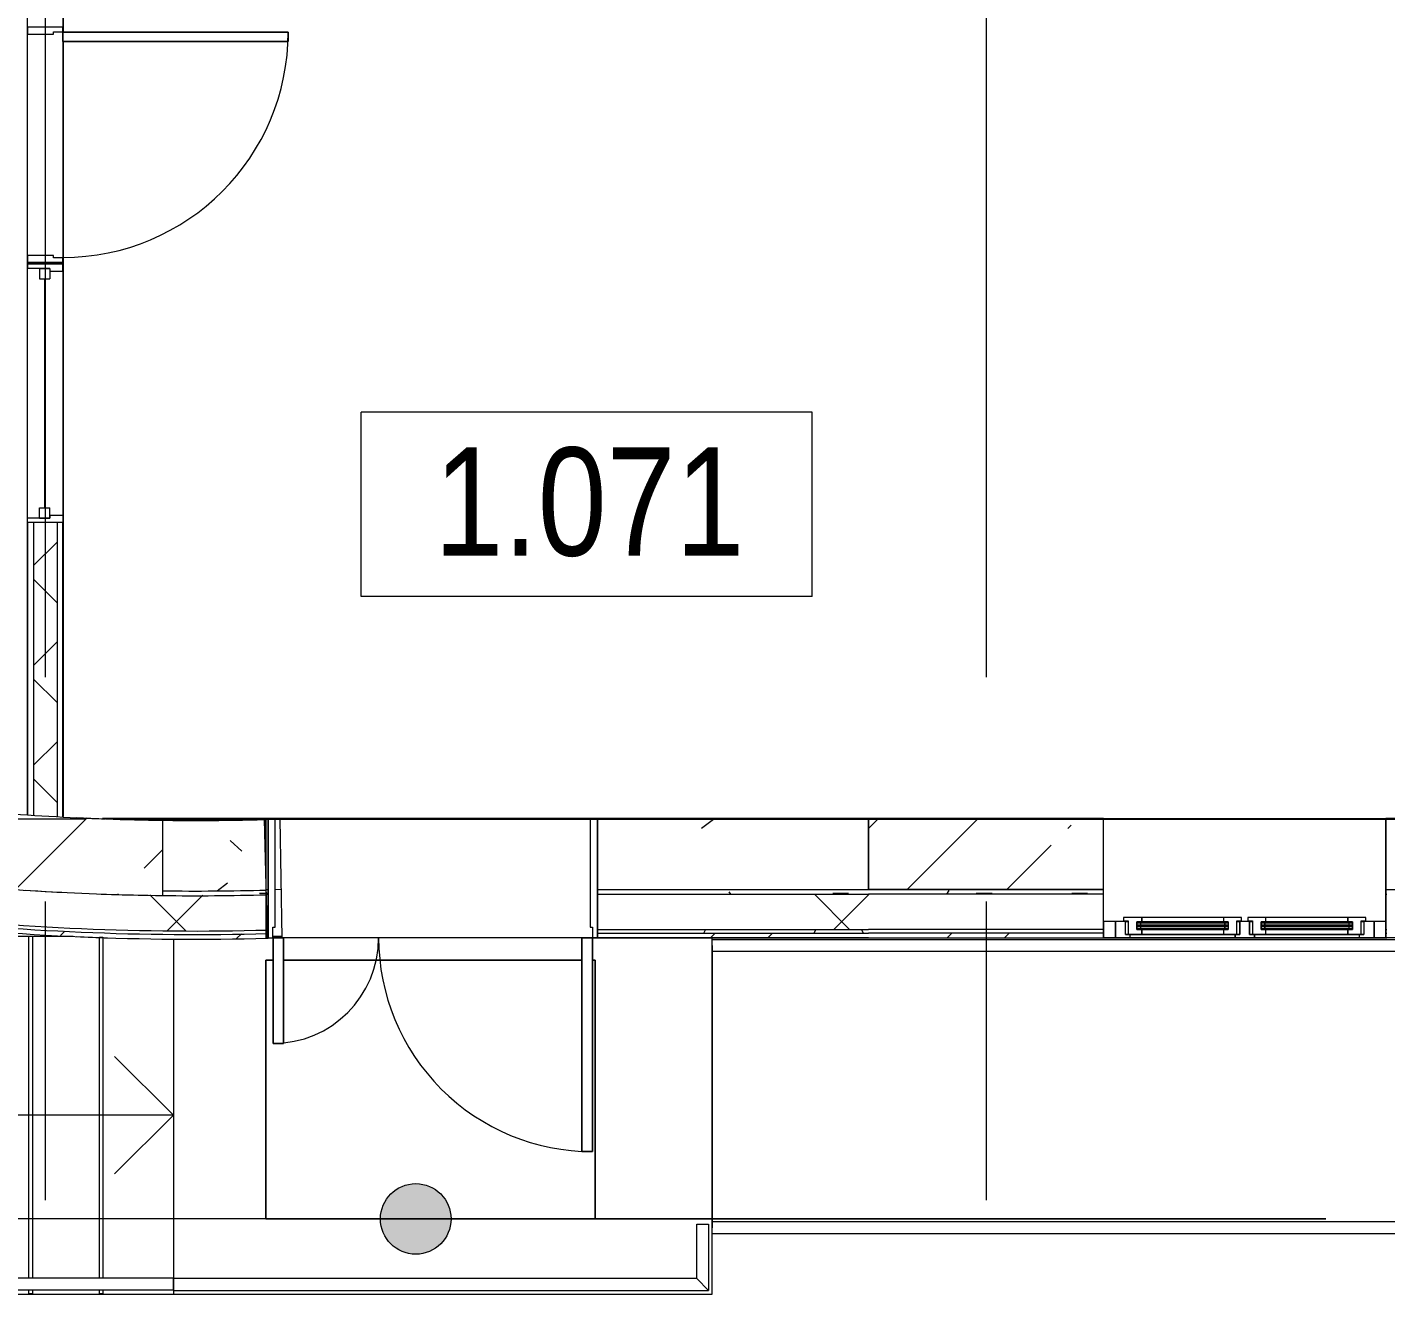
# Model space of a CAD drawing. Header units: millimetres. Extents: x 46431 to 216095, y -43515 to 31605.
# Drawn here: x 77855 to 83632, y -33478 to -28016 of the extents above; entities that cross this region are included whole.
import ezdxf

# ---------------------------------------------------------------- set-up
doc = ezdxf.new("R2010")
doc.units = ezdxf.units.MM
doc.linetypes.add('Осевые', pattern=[6350, 1270, -952.5, 3175, -952.5])
for name, color, linetype, lineweight in [('Высотные отметки', 7, 'Continuous', 9), ('Двери', 7, 'Continuous', 9), ('Каркас_Импост', 7, 'Continuous', 9), ('Контуры', 7, 'Continuous', 9), ('Линии подступенков-1', 7, 'Continuous', 9), ('Линии свеса', 7, 'Continuous', 9), ('Марки помещений', 7, 'Continuous', 9), ('Общие ребра', 7, 'Continuous', 9), ('Ограждение', 7, 'Continuous', 9), ('Окна', 7, 'Continuous', 9), ('Окна-1', 7, 'Continuous', 18), ('Оси-2', 7, 'Осевые', 9), ('Остекление', 7, 'Continuous', 9), ('Пандус', 7, 'Continuous', 9), ('Панель', 7, 'Continuous', 9), ('Перекрытия', 7, 'Continuous', 9), ('Поручни', 7, 'Continuous', 9), ('Стены', 7, 'Continuous', 9), ('Стены-1', 7, 'Continuous', 18), ('Стрелки вверх', 7, 'Continuous', 9), ('Черная _1 сплошная', 7, 'Continuous', 9), ('Черная _3 сплошная', 7, 'Continuous', 18), ('Штриховка разреза-3', 7, 'Continuous', 9)]:
    doc.layers.add(name, color=color, linetype=linetype, lineweight=lineweight)
doc.layers.add('Окна-2', color=7, linetype='Continuous', lineweight=9, true_color=0x804000)
doc.layers.add('Элементы узлов-3', color=7, linetype='Continuous', lineweight=9, true_color=0x6c6c6c)
doc.styles.add('Arial Narrow_1', font='Arial Narrow.ttf', dxfattribs={"height": 460})
pattern_1 = [(45, (0, 0), (-502.8943, 502.8943), []), (45, (0, 762), (-502.8943, 502.8943), [])]
pattern_2 = [(0, (0, 0), (812.8, 203.2), [67.056, -542.544, 67.056, -542.544, -3251.2]), (0, (0, 0), (812.8, 203.2), [-1219.2, 67.056, -1152.144, 67.056, -542.544, -1422.4]), (0, (0, 0), (812.8, 203.2), [-3048, 67.056, -339.344, 67.056, -948.944]), (120, (304.8, 101.6), (-582.37636, 602.30545), [67.056, -542.544, 67.056, -542.544, -3251.2]), (120, (304.8, 101.6), (-582.37636, 602.30545), [-1219.2, 67.056, -1152.144, 67.056, -542.544, -1422.4]), (120, (304.8, 101.6), (-582.37636, 602.30545), [-3048, 67.056, -339.344, 67.056, -948.944]), (240, (406.4, 508), (-230.42364, -805.50545), [67.056, -542.544, 67.056, -542.544, -3251.2]), (240, (406.4, 508), (-230.42364, -805.50545), [-1219.2, 67.056, -1152.144, 67.056, -542.544, -1422.4]), (240, (406.4, 508), (-230.42364, -805.50545), [-3048, 67.056, -339.344, 67.056, -948.944])]
pattern_3 = [(45, (0, 0), (-707.107, 707.107), []), (135, (0, 0), (-707.107, -707.107), [])]
pattern_4 = [(50, (0, 0), (1457.472, -127.512), [152.4, -1676.4]), (355, (0, 0), (-281.942, 1528.454), [121.92, -1341.12]), (100.451, (121.5, -10.6), (1175.541, 1400.933), [129.52, -1424.72]), (46.184, (0, 406.4), (2168.632, -336.342), [228.6, -2514.6]), (96.636, (180.7, 378.4), (1899.22, 1979.42), [194.28, -2137.08]), (351.184, (0, 406.4), (1899.24, 1979.4), [182.88, -2011.68]), (21, (203.2, 304.8), (1212.915, -818.121), [152.4, -1676.4]), (326, (203.2, 304.8), (494.417, 1473.504), [121.92, -1341.12]), (71.451, (304.3, 236.6), (1707.337, 655.37), [129.52, -1424.72]), (37.5, (0, 0), (24.7094, 676.4402), [67.056, -1257.808, 67.056, -1294.384, -1346.2]), (37.5, (0, 0), (24.7094, 676.4402), [-2686.304, 67.056, -1279.144]), (7.5, (0, 0), (534.558, 801.444), [67.056, -709.168, 67.056, -1227.328, -513.08]), (7.5, (0, 0), (534.558, 801.444), [-2070.608, 67.056, -446.024]), (327.5, (-453.14, 0), (1084.7275, -45.8312), [67.056, -440.944, 67.056, -1517.904, -2103.12]), (327.5, (-453.14, 0), (1084.7275, -45.8312), [-2092.96, 67.056, -2036.064]), (317.5, (-656.3, 0), (1185.035, 203.414), [67.056, -593.344, 67.056, -985.52, -1493.52]), (317.5, (-656.3, 0), (1185.035, 203.414), [-1712.976, 67.056, -1426.464])]

# ---------------------------------------------------------------- blocks, each defined once
blk = doc.blocks.new('Окно 2-Распашное - Один переплет с многокамерным стеклопакетом - 30674-99 - ОК-1 1200-1800-V4-План 1-го этажа на отм_ -6_000')
at = {"layer": 'Каркас_Импост'}
for p, q in [((-550, 252.5), (-550, 182.5)), ((-487, 252.5), (-550, 252.5)), ((-507, 182.5), (-507, 238.5)), ((-507, 238.5), (-487, 238.5)), ((-21, 238.5), (-507, 238.5)), ((-507, 182.5), (-507, 238.5)), ((-438, 236.5), (-495, 236.5)), ((-495, 236.5), (-495, 180.5)), ((-487, 238.5), (-487, 252.5)), ((-487, 252.5), (-41, 252.5)), ((-487, 238.5), (-487, 252.5)), ((-41, 238.5), (-487, 238.5)), ((-438, 216.5), (-438, 236.5)), ((-90, 236.5), (-438, 236.5)), ((-438, 236.5), (-438, 216.5)), ((-33, 236.5), (-90, 236.5)), ((-90, 236.5), (-90, 216.5)), ((-90, 236.5), (-90, 216.5)), ((41, 252.5), (-41, 252.5)), ((-41, 252.5), (-41, 238.5)), ((-41, 238.5), (-41, 252.5)), ((-41, 238.5), (-21, 238.5)), ((-33, 180.5), (-33, 236.5)), ((-21, 238.5), (-21, 182.5)), ((-21, 182.5), (-21, 238.5)), ((21, 182.5), (21, 238.5)), ((21, 238.5), (41, 238.5)), ((21, 238.5), (21, 182.5)), ((507, 238.5), (21, 238.5)), ((90, 236.5), (33, 236.5)), ((33, 236.5), (33, 180.5)), ((41, 238.5), (41, 252.5)), ((41, 252.5), (487, 252.5)), ((41, 252.5), (41, 238.5)), ((487, 238.5), (41, 238.5)), ((90, 216.5), (90, 236.5)), ((90, 216.5), (90, 236.5)), ((438, 236.5), (90, 236.5)), ((438, 236.5), (438, 216.5)), ((495, 236.5), (438, 236.5)), ((438, 216.5), (438, 236.5)), ((550, 252.5), (487, 252.5)), ((487, 252.5), (487, 238.5)), ((487, 252.5), (487, 238.5)), ((487, 238.5), (507, 238.5)), ((495, 180.5), (495, 236.5)), ((507, 238.5), (507, 182.5)), ((507, 238.5), (507, 182.5)), ((550, 182.5), (550, 252.5)), ((-550, 182.5), (-507, 182.5)), ((-495, 180.5), (-515, 180.5)), ((-515, 180.5), (-515, 166.5)), ((-495, 182.5), (-507, 182.5)), ((-458, 184.5), (-458, 216.5)), ((-458, 216.5), (-438, 216.5)), ((-70, 216.5), (-458, 216.5)), ((-458, 216.5), (-458, 184.5)), ((-438, 184.5), (-458, 184.5)), ((-458, 184.5), (-70, 184.5)), ((-438, 216.5), (-90, 216.5)), ((-438, 166.5), (-438, 184.5)), ((-90, 184.5), (-438, 184.5)), ((-438, 184.5), (-438, 166.5)), ((-90, 216.5), (-70, 216.5)), ((-70, 184.5), (-90, 184.5)), ((-90, 184.5), (-90, 166.5)), ((-90, 184.5), (-90, 166.5)), ((-70, 216.5), (-70, 184.5)), ((-70, 216.5), (-70, 184.5)), ((-21, 182.5), (-33, 182.5)), ((-13, 180.5), (-33, 180.5)), ((-21, 182.5), (21, 182.5)), ((-13, 166.5), (-13, 180.5)), ((33, 180.5), (13, 180.5)), ((13, 180.5), (13, 166.5)), ((33, 182.5), (21, 182.5)), ((70, 184.5), (70, 216.5)), ((70, 216.5), (90, 216.5)), ((458, 216.5), (70, 216.5)), ((70, 184.5), (70, 216.5)), ((90, 184.5), (70, 184.5)), ((70, 184.5), (458, 184.5)), ((90, 216.5), (438, 216.5)), ((90, 166.5), (90, 184.5)), ((90, 166.5), (90, 184.5)), ((438, 184.5), (90, 184.5)), ((438, 216.5), (458, 216.5)), ((458, 184.5), (438, 184.5)), ((438, 184.5), (438, 166.5)), ((438, 166.5), (438, 184.5)), ((458, 216.5), (458, 184.5)), ((458, 184.5), (458, 216.5)), ((507, 182.5), (495, 182.5)), ((515, 180.5), (495, 180.5)), ((507, 182.5), (550, 182.5)), ((515, 166.5), (515, 180.5)), ((-515, 166.5), (-438, 166.5)), ((-438, 166.5), (-90, 166.5)), ((-90, 166.5), (-13, 166.5)), ((13, 166.5), (90, 166.5)), ((90, 166.5), (438, 166.5)), ((438, 166.5), (515, 166.5))]:
    blk.add_line(p, q, dxfattribs=at)
at = {"layer": 'Окна'}
for p, q in [((-437.6, 252.5), (-487, 252.5)), ((-487, 252.5), (-474.6, 252.5)), ((-53.3, 252.5), (-41, 252.5)), ((53.3, 252.5), (41, 252.5)), ((438.2, 252.5), (487, 252.5)), ((487, 252.5), (474.8, 252.5)), ((-443, 202.5), (-443, 212.5)), ((-85, 212.5), (-443, 212.5)), ((-443, 202.5), (-85, 202.5)), ((-443, 188.5), (-443, 198.5)), ((-85, 198.5), (-443, 198.5)), ((-443, 188.5), (-85, 188.5)), ((-85, 202.5), (-85, 212.5)), ((-85, 188.5), (-85, 198.5)), ((85, 202.5), (85, 212.5)), ((85, 212.5), (443, 212.5)), ((443, 202.5), (85, 202.5)), ((85, 188.5), (85, 198.5)), ((85, 198.5), (443, 198.5)), ((443, 188.5), (85, 188.5)), ((443, 202.5), (443, 212.5)), ((443, 188.5), (443, 198.5))]:
    blk.add_line(p, q, dxfattribs=at)
at = {"layer": 'Окна-1'}
for p, q in [((-458, 212.5), (-458, 202.5)), ((-443, 212.5), (-458, 212.5)), ((-458, 202.5), (-443, 202.5)), ((-458, 198.5), (-458, 188.5)), ((-443, 198.5), (-458, 198.5)), ((-458, 188.5), (-443, 188.5)), ((-443, 202.5), (-443, 212.5)), ((-443, 188.5), (-443, 198.5)), ((-70, 212.5), (-85, 212.5)), ((-85, 212.5), (-85, 202.5)), ((-85, 202.5), (-70, 202.5)), ((-70, 198.5), (-85, 198.5)), ((-85, 198.5), (-85, 188.5)), ((-85, 188.5), (-70, 188.5)), ((-70, 202.5), (-70, 212.5)), ((-70, 188.5), (-70, 198.5)), ((70, 212.5), (85, 212.5)), ((70, 202.5), (70, 212.5)), ((85, 202.5), (70, 202.5)), ((70, 198.5), (85, 198.5)), ((70, 188.5), (70, 198.5)), ((85, 188.5), (70, 188.5)), ((85, 212.5), (85, 202.5)), ((85, 198.5), (85, 188.5)), ((443, 212.5), (458, 212.5)), ((443, 202.5), (443, 212.5)), ((458, 202.5), (443, 202.5)), ((443, 198.5), (458, 198.5)), ((443, 188.5), (443, 198.5)), ((458, 188.5), (443, 188.5)), ((458, 212.5), (458, 202.5)), ((458, 198.5), (458, 188.5))]:
    blk.add_line(p, q, dxfattribs=at)
at = {"layer": 'Окна-2'}
for p, q in [((-600, 252.5), (-600, 182.5)), ((-550, 252.5), (-600, 252.5)), ((-550, 182.5), (-550, 252.5)), ((550, 252.5), (-550, 252.5)), ((-550, 182.5), (-550, 252.5)), ((600, 252.5), (550, 252.5)), ((550, 252.5), (550, 182.5)), ((550, 182.5), (550, 252.5)), ((600, 182.5), (600, 252.5)), ((-600, 182.5), (-550, 182.5)), ((-550, 182.5), (-495, 182.5)), ((-33, 182.5), (33, 182.5)), ((495, 182.5), (550, 182.5)), ((550, 182.5), (600, 182.5))]:
    blk.add_line(p, q, dxfattribs=at)
at = {"layer": 'Остекление'}
for p, q in [((-70, 216.5), (-458, 216.5)), ((-458, 216.5), (-458, 212.5)), ((-458, 212.5), (-70, 212.5)), ((-70, 202.5), (-458, 202.5)), ((-458, 202.5), (-458, 198.5)), ((-458, 198.5), (-70, 198.5)), ((-70, 188.5), (-458, 188.5)), ((-458, 188.5), (-458, 184.5)), ((-458, 184.5), (-70, 184.5)), ((-70, 212.5), (-70, 216.5)), ((-70, 198.5), (-70, 202.5)), ((-70, 184.5), (-70, 188.5)), ((70, 212.5), (70, 216.5)), ((70, 216.5), (458, 216.5)), ((458, 212.5), (70, 212.5)), ((70, 198.5), (70, 202.5)), ((70, 202.5), (458, 202.5)), ((458, 198.5), (70, 198.5)), ((70, 184.5), (70, 188.5)), ((70, 188.5), (458, 188.5)), ((458, 184.5), (70, 184.5)), ((458, 216.5), (458, 212.5)), ((458, 202.5), (458, 198.5)), ((458, 188.5), (458, 184.5))]:
    blk.add_line(p, q, dxfattribs=at)
blk = doc.blocks.new('Дверь - Полуторная_наруж__остекленная - ДН5_21-14-8102340-План 1-го этажа на отм_ -6_000')
at = {"layer": 'Двери'}
for p, q in [((-634, 1161.5), (-679, 1161.5)), ((-679, 1161.5), (-679, 252.5)), ((-634, 252.5), (-634, 1161.5)), ((634, 252.5), (634, 701.5)), ((634, 701.5), (679, 701.5)), ((679, 701.5), (679, 252.5)), ((-679, 252.5), (-634, 252.5)), ((679, 252.5), (634, 252.5))]:
    blk.add_line(p, q, dxfattribs=at)
for centre, radius, start, end in [((-679, 252.5), 909, 360, 90), ((679, 252.5), 449, 90, 180)]:
    blk.add_arc(centre, radius, start, end, dxfattribs=at)
at = {"layer": 'Каркас_Импост'}
for p, q in [((-680, 252.5), (-700, 252.5)), ((-700, 252.5), (-700, -252.5)), ((-680, 207.5), (-680, 252.5)), ((700, 252.5), (680, 252.5)), ((680, 252.5), (680, 207.5)), ((700, -252.5), (700, 252.5)), ((-670, 207.5), (-680, 207.5)), ((-670, -252.5), (-670, 207.5)), ((680, 207.5), (670, 207.5)), ((670, 207.5), (670, -252.5)), ((-700, -252.5), (-670, -252.5)), ((670, -252.5), (700, -252.5))]:
    blk.add_line(p, q, dxfattribs=at)
at = {"layer": 'Панель'}
for p, q in [((-679, 1161.5), (-634, 1161.5)), ((-679, 252.5), (-679, 1161.5)), ((-634, 1161.5), (-634, 252.5)), ((634, 701.5), (634, 252.5)), ((679, 701.5), (634, 701.5)), ((679, 252.5), (679, 701.5)), ((-634, 252.5), (-679, 252.5)), ((634, 252.5), (679, 252.5))]:
    blk.add_line(p, q, dxfattribs=at)
blk = doc.blocks.new('Ограждение - Ограждение-7084108-План 1-го этажа на отм_ -6_000')
at = {"layer": 'Поручни'}
for p, q in [((80701.6, -33105.9), (80751.6, -33105.9)), ((80701.6, -33336.9), (80701.6, -33105.9)), ((80751.6, -33105.9), (80751.6, -33386.9)), ((78476.6, -33386.9), (78476.6, -33336.9)), ((80701.6, -33336.9), (78476.6, -33336.9)), ((78476.6, -33386.9), (80751.6, -33386.9)), ((80751.6, -33386.9), (80701.6, -33336.9)), ((80751.6, -33386.9), (80701.6, -33336.9))]:
    blk.add_line(p, q, dxfattribs=at)
blk = doc.blocks.new('Ограждение - Ограждение-7321490-План 1-го этажа на отм_ -6_000')
at = {"layer": 'Поручни'}
for p, q in [((77561.6, -33333.9), (77576.6, -33333.9)), ((77561.6, -33383.9), (77561.6, -33333.9)), ((77561.6, -33383.9), (77576.6, -33383.9)), ((77576.6, -33333.9), (78476.6, -33333.9)), ((77576.6, -33383.9), (78476.6, -33383.9)), ((78476.6, -33333.9), (78476.6, -33383.9))]:
    blk.add_line(p, q, dxfattribs=at)
blk = doc.blocks.new('Ограждение - Ограждение-7324528-План 1-го этажа на отм_ -6_000')
at = {"layer": 'Поручни'}
for p, q in [((80766.6, -33145.9), (80766.6, -33095.9)), ((85775.9, -33095.9), (80766.6, -33095.9)), ((85775.9, -33095.9), (85775.9, -33145.9)), ((85775.9, -33145.9), (80766.6, -33145.9))]:
    blk.add_line(p, q, dxfattribs=at)
blk = doc.blocks.new('Ограждение - Ограждение-7324532-План 1-го этажа на отм_ -6_000')
at = {"layer": 'Поручни'}
for p, q in [((80766.6, -31945.9), (80766.6, -31895.9)), ((85775.9, -31895.9), (80766.6, -31895.9)), ((85775.9, -31945.9), (80766.6, -31945.9)), ((85775.9, -31895.9), (85775.9, -31945.9))]:
    blk.add_line(p, q, dxfattribs=at)
blk = doc.blocks.new('Фрамуга - 1100 x 1100 мм-8377227-План 1-го этажа на отм_ -6_000')
at = {"layer": 'Каркас_Импост'}
for p, q in [((-556.35, 75), (-588.1, 75)), ((-556.35, 75), (-556.35, 19.45)), ((480.15, 75), (511.9, 75)), ((480.15, 19.45), (480.15, 75)), ((-569.05, 19.45), (-524.6, 19.45)), ((-569.05, -25), (-569.05, 19.45)), ((-569.05, 19.45), (-556.35, 19.45)), ((-569.05, 19.45), (-569.05, -75)), ((-524.6, -25), (-524.6, 19.45)), ((448.4, -25), (448.4, 19.45)), ((492.85, 19.45), (448.4, 19.45)), ((480.15, 19.45), (492.85, 19.45)), ((492.85, -25), (492.85, 19.45)), ((492.85, 19.45), (492.85, -75)), ((-569.05, -25), (-524.6, -25)), ((492.85, -25), (448.4, -25)), ((-588.1, -75), (-569.05, -75)), ((511.9, -75), (492.85, -75))]:
    blk.add_line(p, q, dxfattribs=at)
at = {"layer": 'Остекление'}
blk.add_line((-524.6, -2.775), (448.4, -2.775), dxfattribs=at)
blk = doc.blocks.new('Дверь - Однопольная - ДВ2_21х10-6240634-План 1-го этажа на отм_ -6_000')
at = {"layer": 'Двери'}
for p, q in [((-439, 1033), (-479, 1033)), ((-479, 1033), (-479, 75)), ((-439, 75), (-439, 1033)), ((-479, 75), (-439, 75))]:
    blk.add_line(p, q, dxfattribs=at)
blk.add_arc((-479, 75), 958, 360, 90, dxfattribs=at)
at = {"layer": 'Каркас_Импост'}
for p, q in [((-480, 75), (-500, 75)), ((-500, 75), (-500, -75)), ((-480, 35), (-480, 75)), ((500, 75), (480, 75)), ((480, 75), (480, 35)), ((500, -75), (500, 75)), ((-470, 35), (-480, 35)), ((-470, -75), (-470, 35)), ((480, 35), (470, 35)), ((470, 35), (470, -75)), ((-500, -75), (-470, -75)), ((470, -75), (500, -75))]:
    blk.add_line(p, q, dxfattribs=at)
at = {"layer": 'Панель'}
for p, q in [((-479, 1033), (-439, 1033)), ((-479, 75), (-479, 1033)), ((-439, 1033), (-439, 75)), ((-439, 75), (-479, 75))]:
    blk.add_line(p, q, dxfattribs=at)
blk = doc.blocks.new('Марка помещения_Р - Марка помещения-4575829-План 1-го этажа на отм_ -6_000')
at = {"layer": 'Марки помещений'}
for p, q in [((-4.79375, -1.95625), (-4.79375, 1.95625)), ((4.79375, 1.95625), (-4.79375, 1.95625)), ((4.79375, -1.95625), (4.79375, 1.95625)), ((4.79375, -1.95625), (-4.79375, -1.95625))]:
    blk.add_line(p, q, dxfattribs=at)

msp = doc.modelspace()

# ---------------------------------------------------------------- hatches: boundary and pattern name
at = {"layer": 'Высотные отметки'}
h = msp.add_hatch(color=256, dxfattribs=at)
edge = h.paths.add_edge_path(flags=0)
edge.add_arc((79506.9, -33082.9), 150, 0, 360)
at = {"layer": 'Штриховка разреза-3'}
h = msp.add_hatch(dxfattribs=at)
h.set_pattern_fill('FP_1', color=256, style=0, pattern_type=2)
h.set_pattern_definition([(45, (0, 0), (-212.132, 212.132), []), (135, (0, 0), (-212.132, -212.132), [])])
h.paths.add_polyline_path([(77981.6, -31371.7), (77981.6, -30122.9), (77881.6, -30122.9), (77881.7, -31366), (77931.7, -31368.9)], flags=0)
h.paths.add_polyline_path([(77981.6, -29022.9), (77981.6, -29016.5), (77881.6, -29016.5), (77881.6, -29022.9)], flags=0)
h.paths.add_polyline_path([(77881.6, -28016.5), (77981.6, -28016.5), (77981.6, -24532.9), (77881.6, -24532.9), (77881.6, -28002)], flags=0)
h = msp.add_hatch(dxfattribs=at)
h.set_pattern_fill('FP_7', color=256, style=0, pattern_type=2)
h.set_pattern_definition(pattern_4)
h.paths.add_polyline_path([(78561.7, -31688.9), (78871.3, -31684.8), (78863.2, -31384.9), (78578.3, -31388.9), (78431.6, -31388), (78431.6, -31687), (78480.9, -31687.7)], flags=0)
h.paths.add_polyline_path([(77433.8, -31629.8), (77464.3, -31332.3), (77375.2, -31322.8), (77325.6, -31619.1), (77431.6, -31629.6)], flags=0)
h.paths.add_polyline_path([(76142.1, -31421), (76191.7, -31124.7), (75834.4, -31037.9), (75480.2, -30939), (75129.5, -30828.1), (75032.9, -31112.2), (75307.1, -31200.1), (75583.5, -31280.9), (75938.1, -31372.6), (75950.5, -31375.6)], flags=0)
h = msp.add_hatch(dxfattribs=at)
h.set_pattern_fill('FP_6', color=256, style=0, pattern_type=2)
h.set_pattern_definition(pattern_3)
h.paths.add_polyline_path([(78559.7, -31858.9), (78875.9, -31854.7), (78871.9, -31704.8), (78480.9, -31707.7), (78169.1, -31700.8), (78025, -31694.7), (77940.9, -31691.1), (77631.3, -31669.3), (77322.3, -31638.9), (77297.5, -31787), (77633.3, -31819.7), (77927.6, -31840.6), (78243.5, -31854.2), (78480.9, -31857.7)], flags=0)
h.paths.add_polyline_path([(76114, -31588.9), (76138.8, -31440.7), (75857.8, -31374.1), (75514.3, -31281.5), (75301.4, -31219.3), (75026.4, -31131.1), (74978.1, -31273.1), (75258.9, -31363.1), (75541.9, -31445.8), (75827, -31521.1), (75938.1, -31547.3)], flags=0)
h = msp.add_hatch(dxfattribs=at)
h.set_pattern_fill('FP_5', color=256, style=0, pattern_type=2)
h.set_pattern_definition(pattern_2)
h.paths.add_polyline_path([(78561.5, -31708.9), (78871.9, -31704.8), (78871.3, -31684.8), (78480.9, -31687.7), (78431.6, -31687), (78431.6, -31707), (78480.9, -31707.7)], flags=0)
h.paths.add_polyline_path([(77431.7, -31649.7), (77431.6, -31629.6), (77325.6, -31619.1), (77322.3, -31638.9), (77431.6, -31649.7)], flags=0)
h.paths.add_polyline_path([(76138.8, -31440.7), (76142.1, -31421), (75861.9, -31354.6), (75514.3, -31260.7), (75307.1, -31200.1), (75032.9, -31112.2), (75026.4, -31131.1), (75301.4, -31219.3), (75578.6, -31300.3), (75938.1, -31393.2)], flags=0)
h = msp.add_hatch(dxfattribs=at)
h.set_pattern_fill('FP_3', color=256, style=0, pattern_type=2)
h.set_pattern_definition(pattern_1)
h.paths.add_polyline_path([(78559.3, -31893.9), (78876.9, -31889.7), (78876.3, -31869.7), (78480.9, -31872.7), (78242.8, -31869.1), (77926.3, -31855.6), (77610.3, -31833.1), (77295, -31801.9), (77291.7, -31821.6), (77633.3, -31854.8), (77924.5, -31875.5), (78241.8, -31889.1), (78480.9, -31892.7)], flags=0)
h.paths.add_polyline_path([(76108.2, -31623.5), (76111.5, -31603.7), (75823.9, -31535.8), (75514.3, -31453.4), (75254.6, -31377.5), (74973.3, -31287.3), (74966.8, -31306.2), (75249, -31396.7), (75533.4, -31479.8), (75819.8, -31555.4), (75938.1, -31583.3)], flags=0)
h = msp.add_hatch(dxfattribs=at)
h.set_pattern_fill('FP_5', color=256, style=0, pattern_type=2)
h.set_pattern_definition(pattern_2)
h.paths.add_polyline_path([(78559.6, -31873.9), (78876.3, -31869.7), (78875.9, -31854.7), (78480.9, -31857.7), (78243.5, -31854.2), (77927.6, -31840.6), (77612.2, -31818.2), (77297.5, -31787), (77295, -31801.9), (77633.3, -31834.8), (77926.3, -31855.6), (78242.8, -31869.1), (78480.9, -31872.7)], flags=0)
h.paths.add_polyline_path([(76111.5, -31603.7), (76114, -31588.9), (75827, -31521.1), (75514.3, -31437.7), (75258.9, -31363.1), (74978.1, -31273.1), (74973.3, -31287.3), (75254.6, -31377.5), (75538.3, -31460.4), (75823.9, -31535.8), (75938.1, -31562.7)], flags=0)
h = msp.add_hatch(dxfattribs=at)
h.set_pattern_fill('FP_7', color=256, style=0, pattern_type=2)
h.set_pattern_definition(pattern_4)
h.paths.add_polyline_path([(81431.6, -31682.9), (81431.6, -31382.9), (80279.1, -31382.9), (80279.1, -31682.9)], flags=0)
h.paths.add_polyline_path([(78870, -31682.9), (78879.1, -31682.2), (78879.1, -31382.9), (78870, -31382.9), (78870, -31682.2)], flags=0)
h = msp.add_hatch(dxfattribs=at)
h.set_pattern_fill('FP_4', color=256, style=0, pattern_type=2)
h.set_pattern_definition([(45, (0, 0), (-424.264, 424.264), [600, -100, 20, -100]), (45, (0, 424), (-424.264, 424.264), [])])
h.paths.add_polyline_path([(81431.6, -31682.9), (82431.6, -31682.2), (82431.6, -31382.9), (81431.6, -31382.9), (81431.6, -31682.2)], flags=0)
h = msp.add_hatch(dxfattribs=at)
h.set_pattern_fill('FP_5', color=256, style=0, pattern_type=2)
h.set_pattern_definition(pattern_2)
h.paths.add_polyline_path([(80279.1, -31702.9), (81431.6, -31702.9), (81431.6, -31682.9), (80279.1, -31682.9)], flags=0)
h.paths.add_polyline_path([(78870, -31702.9), (78879.1, -31702.9), (78879.1, -31682.9), (78870, -31682.9)], flags=0)
h = msp.add_hatch(dxfattribs=at)
h.set_pattern_fill('FP_6', color=256, style=0, pattern_type=2)
h.set_pattern_definition(pattern_3)
h.paths.add_polyline_path([(78879.1, -31852.9), (78879.1, -31702.9), (78870, -31702.9), (78870, -31852.9)], flags=0)
h.paths.add_polyline_path([(81431.6, -31852.9), (81431.6, -31702.9), (80279.1, -31702.9), (80279.1, -31852.9)], flags=0)
h = msp.add_hatch(dxfattribs=at)
h.set_pattern_fill('FP_5', color=256, style=0, pattern_type=2)
h.set_pattern_definition(pattern_2)
h.paths.add_polyline_path([(81871.3, -31702.9), (82431.6, -31702.9), (82431.6, -31682.9), (81431.6, -31682.9), (81431.6, -31702.9)], flags=0)
h = msp.add_hatch(dxfattribs=at)
h.set_pattern_fill('FP_6', color=256, style=0, pattern_type=2)
h.set_pattern_definition(pattern_3)
h.paths.add_polyline_path([(81431.6, -31852.9), (82431.6, -31852.9), (82431.6, -31702.9), (81431.6, -31702.9)], flags=0)
h = msp.add_hatch(dxfattribs=at)
h.set_pattern_fill('FP_5', color=256, style=0, pattern_type=2)
h.set_pattern_definition(pattern_2)
h.paths.add_polyline_path([(78870, -31867.9), (78879.1, -31867.9), (78879.1, -31852.9), (78870, -31852.9)], flags=0)
h.paths.add_polyline_path([(81431.6, -31867.9), (81431.6, -31852.9), (80279.1, -31852.9), (80279.1, -31867.9)], flags=0)
h = msp.add_hatch(dxfattribs=at)
h.set_pattern_fill('FP_3', color=256, style=0, pattern_type=2)
h.set_pattern_definition(pattern_1)
h.paths.add_polyline_path([(78879.1, -31887.9), (78879.1, -31867.9), (78870, -31867.9), (78870, -31887.9)], flags=0)
h.paths.add_polyline_path([(81431.6, -31887.9), (81431.6, -31867.9), (80279.1, -31867.9), (80279.1, -31887.9)], flags=0)
h = msp.add_hatch(dxfattribs=at)
h.set_pattern_fill('FP_3', color=256, style=0, pattern_type=2)
h.set_pattern_definition(pattern_1)
h.paths.add_polyline_path([(81431.6, -31887.9), (82431.6, -31887.9), (82431.6, -31867.9), (81431.6, -31867.9)], flags=0)
at = {"layer": 'Элементы узлов-3'}
h = msp.add_hatch(dxfattribs=at)
h.set_pattern_fill('FP_53', color=256, style=0, pattern_type=2)
h.set_pattern_definition([(45, (0, 0), (-456.197, 456.197), []), (45, (456.2, 0), (-456.197, 456.197), [806.45, -161.29, 6.706, -154.584])])
h.paths.add_polyline_path([(78431.6, -31708), (78431.6, -31388), (78048, -31375.6), (77786.1, -31360.5), (77464.3, -31332.3), (77431.6, -31650.6), (77807.9, -31682.2), (78097.8, -31698.9)], flags=0)

# ---------------------------------------------------------------- linework, layer by layer
at = {"layer": 'Высотные отметки'}
for p, q in [((83376.3, -33082.9), (75878.7, -33082.9)), ((79506.9, -33082.9), (83376.3, -33082.9))]:
    msp.add_line(p, q, dxfattribs=at)
msp.add_circle((79506.9, -33082.9), 150, dxfattribs=at)
at = {"layer": 'Контуры'}
for p, q in [((77576.6, -31880.9), (78049.9, -31880.9)), ((78476.6, -31892.9), (78476.6, -33402.9)), ((77576.6, -33402.9), (78476.6, -33402.9))]:
    msp.add_line(p, q, dxfattribs=at)
at = {"layer": 'Линии подступенков-1'}
for p, q in [((77876.6, -31881.9), (77876.6, -33333.9)), ((78176.6, -31886.7), (78176.6, -33333.9)), ((77876.6, -33383.9), (77876.6, -33401.9)), ((78176.6, -33383.9), (78176.6, -33401.9))]:
    msp.add_line(p, q, dxfattribs=at)
at = {"layer": 'Линии свеса'}
for p, q in [((77876.6, -31881.9), (77876.6, -33333.9)), ((78176.6, -31886.7), (78176.6, -33333.9)), ((77876.6, -33383.9), (77876.6, -33401.9)), ((78176.6, -33383.9), (78176.6, -33401.9))]:
    msp.add_line(p, q, dxfattribs=at)
at = {"layer": 'Общие ребра'}
for p, q in [((77881.6, -29016.5), (77881.6, -29022.9)), ((77981.6, -29016.5), (77981.6, -29022.9)), ((77881.6, -30122.9), (77881.6, -31366)), ((77981.6, -30122.9), (77981.6, -31371.7)), ((80905.6, -31382.9), (80279.1, -31382.9)), ((81431.6, -31382.9), (81431.6, -31682.9)), ((81431.6, -31682.9), (81431.6, -31382.9)), ((83636.6, -31382.9), (83631.6, -31382.9)), ((83631.6, -31382.9), (83636.6, -31382.9)), ((78870, -31682.9), (78879.1, -31682.9)), ((78870, -31702.9), (78879.1, -31702.9)), ((80279.1, -31682.9), (81431.6, -31682.9)), ((80279.1, -31702.9), (81431.6, -31702.9)), ((82431.6, -31682.9), (81431.6, -31682.9)), ((82431.6, -31702.9), (81431.6, -31702.9)), ((83631.6, -31682.9), (83636.6, -31682.9)), ((83631.6, -31702.9), (83636.6, -31702.9)), ((78870, -31852.9), (78879.1, -31852.9)), ((78870, -31867.9), (78879.1, -31867.9)), ((80279.1, -31852.9), (81431.6, -31852.9)), ((80279.1, -31867.9), (81431.6, -31867.9)), ((82431.6, -31852.9), (81431.6, -31852.9)), ((82431.6, -31867.9), (81431.6, -31867.9)), ((83631.6, -31852.9), (83636.6, -31852.9)), ((83631.6, -31867.9), (83636.6, -31867.9))]:
    msp.add_line(p, q, dxfattribs=at)
for radius, start, end in [(10834, 267.32064, 267.97119), (10834, 268.94578, 271.55196), (11154, 266.27663, 267.2001), (11154, 267.94115, 268.86508), (11134, 269.28899, 271.55196), (11154, 269.29027, 271.55196), (11319, 263.53364, 271.55196), (11304, 263.53767, 271.55196)]:
    msp.add_arc((78569.8, -20554.9), radius, start, end, dxfattribs=at)
at = {"layer": 'Оси-2'}
for p, q in [((77931.6, 25417.1), (77931.6, -41733.9)), ((81931.6, 25417.1), (81931.6, -41733.9)), ((150171.6, -31382.9), (50565.6, -31382.9))]:
    msp.add_line(p, q, dxfattribs=at)
at = {"layer": 'Пандус'}
msp.add_line((80766.6, -31920.9), (80766.6, -33120.9), dxfattribs=at)
at = {"layer": 'Перекрытия'}
for p, q in [((77856.6, -31364.1), (77856.6, -24532.9)), ((78006.6, -27462.9), (78006.6, -31373.2)), ((78247.1, -31382.9), (85831.6, -31382.9)), ((78909.1, -31681.7), (78934.8, -31682)), ((81431.6, -31682.9), (82431.6, -31682.9)), ((83631.6, -31682.9), (86681.6, -31682.9)), ((78938.1, -31882.9), (78899.1, -31882.9)), ((80766.6, -33402.9), (80766.6, -31887.9)), ((78476.6, -31892.9), (78476.6, -33402.9)), ((80766.6, -33146.7), (80766.6, -31896.7)), ((78870, -33082.9), (78870, -31982.9)), ((78870, -31982.9), (78900.1, -31982.9)), ((78900.1, -31982.9), (78870, -31982.9)), ((78870, -31982.9), (78870, -33082.9)), ((78945.1, -31982.9), (80213.1, -31982.9)), ((80213.1, -31982.9), (78945.1, -31982.9)), ((80258.1, -31982.9), (80270, -31982.9)), ((80270, -31982.9), (80258.1, -31982.9)), ((80270, -31982.9), (80270, -33082.9)), ((80270, -33082.9), (80270, -31982.9)), ((80270, -33082.9), (78870, -33082.9)), ((78870, -33082.9), (80270, -33082.9)), ((85775.9, -33146.7), (80766.6, -33146.7)), ((78476.6, -33402.9), (80766.6, -33402.9))]:
    msp.add_line(p, q, dxfattribs=at)
at = {"layer": 'Стены'}
for p, q in [((78006.6, -29022.9), (77856.6, -29022.9)), ((77856.6, -30122.9), (77856.6, -29022.9)), ((78006.6, -29022.9), (78006.6, -30122.9)), ((78006.6, -30122.9), (77856.6, -30122.9)), ((78870, -31546.3), (78865.6, -31384.8)), ((78929.9, -31382.9), (80279.1, -31382.9)), ((78938.2, -31887.9), (78929.9, -31382.9)), ((80279.1, -31382.9), (81431.6, -31382.9)), ((80279.1, -31382.9), (80279.1, -31887.9)), ((80279.1, -31887.9), (80279.1, -31382.9)), ((82431.6, -31382.9), (82431.6, -31380.9)), ((82431.6, -31380.9), (83631.6, -31380.9)), ((82431.6, -31887.9), (82431.6, -31382.9)), ((83631.6, -31380.9), (83631.6, -31382.9)), ((83631.6, -31887.9), (83631.6, -31382.9)), ((83631.6, -31682.9), (86681.6, -31682.9)), ((77861.6, -33333.9), (77861.6, -31882.9)), ((77876.6, -31882.9), (77861.6, -31882.9)), ((77876.6, -31882.9), (77876.6, -33333.9)), ((78161.6, -33333.9), (78161.6, -31886.5)), ((78176.6, -31887), (78161.6, -31886.5)), ((78176.6, -31887), (78176.6, -33333.9)), ((80279.1, -31887.9), (78938.2, -31887.9)), ((81431.6, -31887.9), (80279.1, -31887.9)), ((83631.6, -31887.9), (82431.6, -31887.9)), ((88311.6, -31887.9), (82431.6, -31887.9)), ((78876.9, -31889.7), (78879.4, -31889.6)), ((77861.6, -33401.9), (77861.6, -33383.9)), ((77876.6, -33383.9), (77876.6, -33401.9)), ((78161.6, -33401.9), (78161.6, -33383.9)), ((78176.6, -33383.9), (78176.6, -33401.9)), ((77876.6, -33401.9), (77861.6, -33401.9)), ((78176.6, -33401.9), (78161.6, -33401.9))]:
    msp.add_line(p, q, dxfattribs=at)
for radius, start, end in [(10834, 267.3201, 267.97432), (10834, 268.9465, 270.04501), (10834, 270.05337, 271.56454), (11339, 267.44475, 268.10845), (11339, 269.28199, 269.83495)]:
    msp.add_arc((78569.8, -20554.9), radius, start, end, dxfattribs=at)
at = {"layer": 'Стены-1'}
for p, q in [((77854.6, -24534.9), (77854.6, -31363.2)), ((77856.6, -31363.4), (77856.6, -24532.9)), ((78006.6, -27462.9), (78006.6, -31373.2)), ((78008.6, -28037.5), (78008.6, -27464.9)), ((78008.6, -31372.3), (78008.6, -28077.5)), ((78006.6, -29016.5), (77856.6, -29016.5)), ((77856.6, -29016.5), (77856.6, -29022.9)), ((77856.6, -29022.9), (78006.6, -29022.9)), ((78006.6, -29022.9), (78006.6, -29016.5)), ((78006.6, -30122.9), (77856.6, -30122.9)), ((77856.6, -30122.9), (77856.6, -31364.5)), ((78006.6, -31373.2), (78006.6, -30122.9)), ((77856.6, -31365.4), (77856.6, -31363.4)), ((82431.6, -31380.9), (78174.8, -31380.9)), ((78247.1, -31382.9), (82431.6, -31382.9)), ((78876.9, -31889.7), (78863.2, -31384.9)), ((78879.1, -31382.9), (78870, -31382.9)), ((78870, -31382.9), (78870, -31887.9)), ((78879.1, -31887.9), (78879.1, -31382.9)), ((80279.1, -31382.9), (80279.1, -31887.9)), ((81431.6, -31382.9), (80905.6, -31382.9)), ((82431.6, -31382.9), (81431.6, -31382.9)), ((82431.6, -31382.9), (82431.6, -31380.9)), ((82431.6, -31887.9), (82431.6, -31382.9)), ((85829.6, -31380.9), (83631.6, -31380.9)), ((83631.6, -31380.9), (83631.6, -31382.9)), ((83631.6, -31382.9), (83631.6, -31887.9)), ((78870, -31887.9), (78879.1, -31887.9)), ((80279.1, -31887.9), (81431.6, -31887.9)), ((81431.6, -31887.9), (82431.6, -31887.9)), ((83631.6, -31887.9), (83636.6, -31887.9))]:
    msp.add_line(p, q, dxfattribs=at)
msp.add_arc((78569.8, -20554.9), 11339, 263.52827, 271.55196, dxfattribs=at)
at = {"layer": 'Стрелки вверх'}
for q in [(78226.6, -32391.9), (78226.6, -32891.9)]:
    msp.add_line((78476.6, -32641.9), q, dxfattribs=at)
at = {"layer": 'Черная _1 сплошная'}
msp.add_line((78476.6, -32641.9), (77576.6, -32641.9), dxfattribs=at)
at = {"layer": 'Черная _3 сплошная'}
msp.add_line((78431.6, -31708), (78431.6, -31388), dxfattribs=at)
for radius, end in [(10834, 269.26938), (11154, 269.29034)]:
    msp.add_arc((78569.8, -20554.9), radius, 264.14337, end, dxfattribs=at)

# ---------------------------------------------------------------- block references
at = {"layer": 'Двери'}
for name, p, rotation in [('Дверь - Однопольная - ДВ2_21х10-6240634-План 1-го этажа на отм_ -6_000', (77931.6, -28516.5), 269.9999999999999), ('Дверь - Полуторная_наруж__остекленная - ДН5_21-14-8102340-План 1-го этажа на отм_ -6_000', (79579.1, -31635.4), 180)]:
    msp.add_blockref(name, p, dxfattribs=dict(at, rotation=rotation))
at = {"layer": 'Марки помещений', "xscale": 199.9999999999999, "yscale": 199.9999999999999, "zscale": 199.9999999999999}
msp.add_blockref('Марка помещения_Р - Марка помещения-4575829-План 1-го этажа на отм_ -6_000', (80234, -30045), dxfattribs=at)
at = {"layer": 'Ограждение'}
for name in ['Ограждение - Ограждение-7324532-План 1-го этажа на отм_ -6_000', 'Ограждение - Ограждение-7324528-План 1-го этажа на отм_ -6_000', 'Ограждение - Ограждение-7084108-План 1-го этажа на отм_ -6_000', 'Ограждение - Ограждение-7321490-План 1-го этажа на отм_ -6_000']:
    msp.add_blockref(name, (0, 0), dxfattribs=at)
at = {"layer": 'Окна'}
for name, p, rotation in [('Фрамуга - 1100 x 1100 мм-8377227-План 1-го этажа на отм_ -6_000', (77931.6, -29611), 269.9999999999999), ('Окно 2-Распашное - Один переплет с многокамерным стеклопакетом - 30674-99 - ОК-1 1200-1800-V4-План 1-го этажа на отм_ -6_000', (83031.6, -31635.4), 180)]:
    msp.add_blockref(name, p, dxfattribs=dict(at, rotation=rotation))

# ---------------------------------------------------------------- texts
at = {"layer": 'Марки помещений', "insert": (79586.1, -29803.2), "char_height": 460, "width": 1587.341, "attachment_point": 1, "style": 'Arial Narrow_1'}
msp.add_mtext('1.071', dxfattribs=at)

doc.saveas('drawing.dxf')
